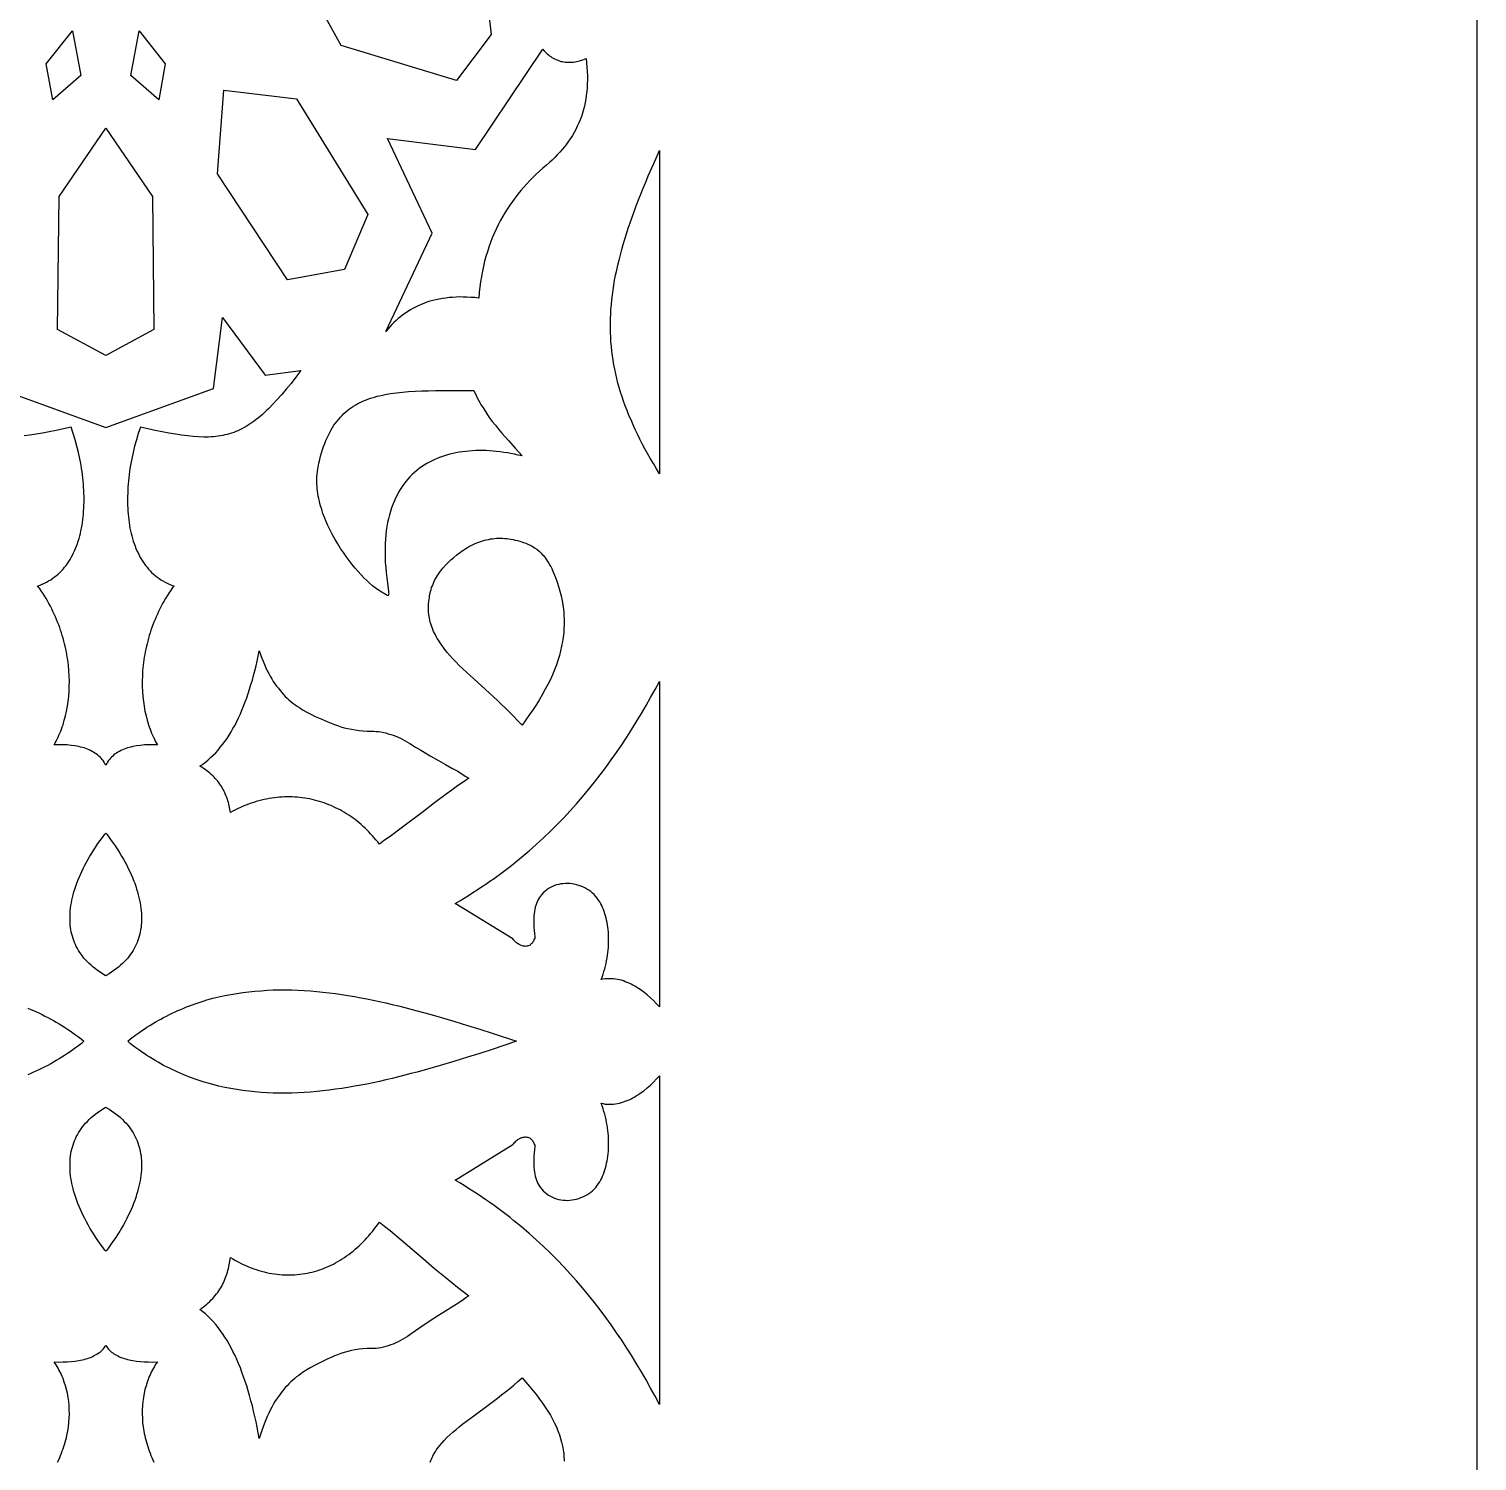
# Model space of a CAD drawing. Extents: x -575 to 575, y -425 to 425.
# Drawn here: x 468.7 to 575, y -281.5 to -176.4 of the extents above; entities that cross this region are included whole.
import ezdxf

# ---------------------------------------------------------------- set-up
doc = ezdxf.new("R2010")
doc.units = 0
doc.layers.add('LAYER_1', color=18, linetype='CONTINUOUS')

msp = doc.modelspace()

# ---------------------------------------------------------------- linework, layer by layer
at = {"layer": 'LAYER_1'}
for points in [[(-575, -425), (575, -425), (575, 425), (-575, 425)], [(502.11, -172.25), (502.65, -176.83), (500.1, -180.21), (491.65, -177.64), (488.89, -172.67), (493.71, -169.72)], [(472.53, -179.84), (470.47, -181.64), (470, -178.99), (471.92, -176.56)], [(478.73, -178.99), (478.25, -181.64), (476.2, -179.84), (476.81, -176.56)], [(506.51, -178.01), (506.6, -178.1), (506.68, -178.18), (506.76, -178.25), (506.85, -178.33), (506.94, -178.4), (507.02, -178.46), (507.11, -178.52), (507.2, -178.57), (507.29, -178.62), (507.39, -178.67), (507.48, -178.71), (507.58, -178.75), (507.67, -178.78), (507.77, -178.81), (507.87, -178.83), (507.97, -178.85), (508.07, -178.87), (508.17, -178.88), (508.28, -178.88), (508.38, -178.88), (508.49, -178.88), (508.59, -178.87), (508.7, -178.86), (508.81, -178.84), (508.92, -178.82), (509.03, -178.8), (509.14, -178.77), (509.37, -178.69), (509.61, -178.6), (509.65, -178.92), (509.68, -179.24), (509.7, -179.55), (509.71, -179.86), (509.71, -180.16), (509.7, -180.45), (509.69, -180.74), (509.67, -181.02), (509.63, -181.3), (509.59, -181.57), (509.54, -181.84), (509.49, -182.1), (509.42, -182.35), (509.35, -182.61), (509.27, -182.85), (509.18, -183.1), (509.08, -183.33), (508.97, -183.57), (508.86, -183.8), (508.74, -184.02), (508.61, -184.24), (508.47, -184.46), (508.33, -184.67), (508.18, -184.88), (508.02, -185.08), (507.85, -185.28), (507.68, -185.48), (507.5, -185.68), (507.31, -185.87), (507.12, -186.05), (506.92, -186.24), (506.71, -186.42), (506.45, -186.64), (506.2, -186.86), (505.96, -187.09), (505.72, -187.32), (505.49, -187.56), (505.26, -187.8), (505.04, -188.05), (504.82, -188.3), (504.61, -188.56), (504.4, -188.83), (504.21, -189.09), (504.02, -189.37), (503.83, -189.65), (503.65, -189.93), (503.48, -190.22), (503.31, -190.52), (503.16, -190.82), (503.01, -191.13), (502.86, -191.45), (502.73, -191.77), (502.6, -192.1), (502.48, -192.44), (502.37, -192.78), (502.26, -193.13), (502.17, -193.48), (502.08, -193.85), (502, -194.22), (501.93, -194.59), (501.86, -194.98), (501.81, -195.37), (501.77, -195.77), (501.73, -196.18), (501.44, -196.15), (501.15, -196.13), (500.87, -196.11), (500.6, -196.11), (500.33, -196.1), (500.07, -196.11), (499.81, -196.13), (499.56, -196.15), (499.31, -196.18), (499.07, -196.21), (498.83, -196.26), (498.59, -196.3), (498.37, -196.36), (498.14, -196.42), (497.93, -196.49), (497.71, -196.57), (497.5, -196.65), (497.3, -196.74), (497.1, -196.84), (496.91, -196.94), (496.72, -197.05), (496.53, -197.17), (496.35, -197.29), (496.17, -197.41), (496, -197.55), (495.83, -197.68), (495.67, -197.83), (495.51, -197.98), (495.35, -198.13), (495.2, -198.3), (495.06, -198.46), (494.91, -198.63), (498.32, -191.41), (495.03, -184.46), (501.5, -185.28), (506.43, -177.92)], [(488.37, -181.56), (493.6, -190.04), (491.89, -194.08), (487.7, -194.84), (482.56, -187.07), (483.02, -180.92)], [(477.79, -188.74), (477.89, -198.5), (474.36, -200.39), (470.83, -198.5), (470.94, -188.74), (474.36, -183.72)], [(515, -209.08), (514.77, -208.71), (514.55, -208.33), (514.34, -207.97), (514.13, -207.6), (513.93, -207.24), (513.74, -206.88), (513.56, -206.53), (513.39, -206.18), (513.22, -205.83), (513.06, -205.48), (512.91, -205.13), (512.76, -204.79), (512.62, -204.44), (512.49, -204.1), (512.37, -203.76), (512.26, -203.43), (512.15, -203.09), (512.05, -202.75), (511.95, -202.42), (511.87, -202.08), (511.79, -201.75), (511.72, -201.41), (511.65, -201.08), (511.6, -200.74), (511.55, -200.41), (511.5, -200.07), (511.47, -199.74), (511.44, -199.4), (511.42, -199.06), (511.41, -198.72), (511.4, -198.38), (511.4, -198.04), (511.41, -197.7), (511.42, -197.35), (511.44, -197.01), (511.47, -196.66), (511.5, -196.31), (511.55, -195.95), (511.6, -195.6), (511.65, -195.24), (511.71, -194.88), (511.78, -194.51), (511.86, -194.14), (511.94, -193.77), (512.03, -193.4), (512.13, -193.02), (512.23, -192.63), (512.34, -192.25), (512.46, -191.86), (512.58, -191.46), (512.71, -191.06), (512.85, -190.65), (512.99, -190.24), (513.14, -189.83), (513.3, -189.41), (513.46, -188.98), (513.63, -188.55), (513.81, -188.11), (513.99, -187.67), (514.18, -187.22), (514.58, -186.3), (515, -185.36)], [(501.45, -203.14), (501.54, -203.32), (501.62, -203.5), (501.71, -203.67), (501.81, -203.84), (501.9, -204), (502.1, -204.32), (502.3, -204.64), (502.51, -204.94), (502.73, -205.23), (502.96, -205.52), (503.19, -205.81), (503.43, -206.09), (503.91, -206.64), (504.41, -207.2), (504.91, -207.77), (504.64, -207.7), (504.37, -207.65), (504.1, -207.59), (503.84, -207.55), (503.57, -207.51), (503.31, -207.47), (503.05, -207.44), (502.79, -207.42), (502.53, -207.4), (502.27, -207.38), (502.02, -207.38), (501.77, -207.38), (501.51, -207.38), (501.27, -207.39), (501.02, -207.41), (500.78, -207.43), (500.54, -207.46), (500.3, -207.5), (500.06, -207.54), (499.83, -207.59), (499.61, -207.64), (499.38, -207.71), (499.16, -207.78), (498.94, -207.85), (498.73, -207.93), (498.52, -208.02), (498.32, -208.12), (498.12, -208.22), (497.92, -208.33), (497.73, -208.45), (497.54, -208.57), (497.36, -208.7), (497.19, -208.84), (497.02, -208.99), (496.85, -209.14), (496.69, -209.3), (496.54, -209.47), (496.39, -209.65), (496.24, -209.83), (496.11, -210.02), (495.98, -210.22), (495.85, -210.43), (495.74, -210.64), (495.63, -210.87), (495.52, -211.1), (495.42, -211.34), (495.34, -211.58), (495.25, -211.84), (495.18, -212.1), (495.11, -212.38), (495.05, -212.66), (495, -212.95), (494.95, -213.25), (494.92, -213.55), (494.89, -213.87), (494.87, -214.19), (494.86, -214.53), (494.86, -214.87), (494.87, -215.22), (494.88, -215.58), (494.91, -215.95), (494.94, -216.33), (494.99, -216.71), (495.04, -217.11), (495.1, -217.51), (495.11, -217.66), (495.12, -217.78), (495.13, -217.88), (495.12, -217.94), (495.11, -217.99), (495.1, -218), (495.09, -218.01), (495.08, -218.02), (495.07, -218.02), (495.03, -218.01), (494.99, -217.99), (494.94, -217.96), (494.81, -217.88), (494.74, -217.83), (494.65, -217.79), (494.49, -217.69), (494.31, -217.58), (494.13, -217.44), (493.93, -217.29), (493.73, -217.11), (493.52, -216.92), (493.31, -216.72), (493.1, -216.49), (492.88, -216.25), (492.66, -216), (492.44, -215.73), (492.22, -215.45), (492.01, -215.16), (491.8, -214.86), (491.59, -214.55), (491.39, -214.23), (491.19, -213.9), (491.01, -213.56), (490.83, -213.22), (490.66, -212.87), (490.51, -212.52), (490.44, -212.34), (490.37, -212.16), (490.3, -211.98), (490.24, -211.8), (490.19, -211.62), (490.13, -211.44), (490.08, -211.26), (490.04, -211.08), (490, -210.89), (489.96, -210.71), (489.93, -210.53), (489.9, -210.35), (489.88, -210.17), (489.87, -209.99), (489.86, -209.81), (489.85, -209.63), (489.85, -209.45), (489.86, -209.28), (489.87, -209.1), (489.89, -208.92), (489.92, -208.75), (489.95, -208.58), (490.01, -208.3), (490.07, -208.04), (490.13, -207.79), (490.2, -207.54), (490.28, -207.3), (490.35, -207.07), (490.44, -206.85), (490.52, -206.64), (490.61, -206.43), (490.7, -206.24), (490.8, -206.05), (490.9, -205.86), (491, -205.69), (491.11, -205.52), (491.22, -205.36), (491.34, -205.21), (491.46, -205.06), (491.58, -204.92), (491.71, -204.79), (491.84, -204.66), (491.98, -204.54), (492.12, -204.42), (492.26, -204.31), (492.4, -204.21), (492.55, -204.11), (492.71, -204.02), (492.87, -203.93), (493.03, -203.84), (493.19, -203.77), (493.36, -203.69), (493.54, -203.63), (493.71, -203.56), (493.89, -203.5), (494.08, -203.45), (494.27, -203.39), (494.46, -203.35), (494.66, -203.3), (494.86, -203.26), (495.27, -203.19), (495.69, -203.13), (496.13, -203.08), (496.59, -203.05), (497.06, -203.02), (497.55, -203), (498.05, -202.98), (498.57, -202.97), (499.1, -202.97), (501.37, -202.96)], [(503.49, -213.81), (503.64, -213.82), (503.79, -213.83), (503.95, -213.85), (504.1, -213.88), (504.26, -213.91), (504.42, -213.94), (504.58, -213.98), (504.74, -214.03), (505.03, -214.12), (505.18, -214.18), (505.34, -214.24), (505.5, -214.32), (505.66, -214.4), (505.83, -214.51), (505.99, -214.62), (506.16, -214.76), (506.24, -214.83), (506.32, -214.91), (506.4, -214.99), (506.48, -215.08), (506.56, -215.18), (506.64, -215.28), (506.72, -215.39), (506.79, -215.51), (506.87, -215.63), (506.94, -215.75), (507.02, -215.89), (507.09, -216.03), (507.16, -216.18), (507.23, -216.34), (507.36, -216.68), (507.49, -217.02), (507.6, -217.36), (507.69, -217.7), (507.78, -218.03), (507.85, -218.37), (507.91, -218.7), (507.93, -218.87), (507.95, -219.04), (507.97, -219.21), (507.98, -219.37), (507.99, -219.54), (508, -219.71), (508, -219.88), (508, -220.04), (508, -220.21), (507.99, -220.38), (507.98, -220.55), (507.97, -220.72), (507.95, -220.89), (507.93, -221.06), (507.91, -221.23), (507.88, -221.39), (507.82, -221.74), (507.74, -222.08), (507.65, -222.42), (507.55, -222.77), (507.43, -223.11), (507.29, -223.47), (507.15, -223.82), (506.99, -224.17), (506.81, -224.53), (506.62, -224.89), (506.42, -225.26), (506.2, -225.63), (505.97, -226), (505.73, -226.37), (505.47, -226.75), (505.19, -227.14), (504.91, -227.53), (504.61, -227.21), (504.31, -226.89), (504.01, -226.59), (503.71, -226.29), (503.41, -226), (503.11, -225.72), (502.52, -225.17), (501.37, -224.13), (500.83, -223.63), (500.57, -223.39), (500.31, -223.14), (500.07, -222.9), (499.84, -222.65), (499.62, -222.41), (499.4, -222.16), (499.21, -221.91), (499.02, -221.66), (498.85, -221.41), (498.77, -221.28), (498.69, -221.16), (498.62, -221.03), (498.55, -220.9), (498.48, -220.77), (498.42, -220.64), (498.37, -220.5), (498.31, -220.37), (498.27, -220.23), (498.22, -220.1), (498.18, -219.96), (498.15, -219.82), (498.12, -219.68), (498.1, -219.54), (498.08, -219.39), (498.06, -219.25), (498.05, -219.1), (498.05, -218.95), (498.05, -218.78), (498.06, -218.62), (498.07, -218.46), (498.09, -218.3), (498.11, -218.15), (498.13, -218), (498.16, -217.85), (498.2, -217.71), (498.24, -217.57), (498.28, -217.43), (498.33, -217.3), (498.38, -217.17), (498.44, -217.04), (498.5, -216.91), (498.56, -216.79), (498.63, -216.67), (498.7, -216.55), (498.78, -216.44), (498.85, -216.33), (498.93, -216.22), (499.02, -216.11), (499.11, -216), (499.29, -215.79), (499.48, -215.59), (499.69, -215.4), (499.9, -215.21), (500.13, -215.03), (500.39, -214.83), (500.52, -214.73), (500.65, -214.65), (500.79, -214.56), (500.92, -214.48), (501.06, -214.4), (501.19, -214.33), (501.33, -214.26), (501.47, -214.2), (501.6, -214.14), (501.74, -214.09), (501.88, -214.04), (502.02, -213.99), (502.17, -213.95), (502.31, -213.92), (502.45, -213.89), (502.6, -213.86), (502.74, -213.84), (502.89, -213.83), (503.04, -213.81), (503.19, -213.81), (503.34, -213.81)], [(485.72, -222.34), (485.81, -222.6), (485.91, -222.84), (486.01, -223.08), (486.11, -223.31), (486.22, -223.53), (486.32, -223.73), (486.44, -223.94), (486.55, -224.13), (486.66, -224.31), (486.78, -224.49), (486.9, -224.66), (487.03, -224.82), (487.15, -224.98), (487.28, -225.13), (487.41, -225.27), (487.54, -225.41), (487.67, -225.54), (487.81, -225.66), (487.95, -225.78), (488.09, -225.9), (488.23, -226), (488.37, -226.11), (488.52, -226.21), (488.67, -226.31), (488.81, -226.4), (489.12, -226.57), (489.42, -226.73), (489.74, -226.88), (490.21, -227.09), (490.67, -227.29), (490.91, -227.39), (491.14, -227.48), (491.38, -227.56), (491.62, -227.64), (491.87, -227.71), (492.13, -227.78), (492.39, -227.83), (492.66, -227.88), (492.95, -227.92), (493.24, -227.94), (493.54, -227.96), (493.86, -227.96), (494.03, -227.97), (494.21, -227.98), (494.38, -228), (494.56, -228.02), (494.74, -228.06), (494.92, -228.1), (495.1, -228.15), (495.28, -228.21), (495.46, -228.27), (495.64, -228.34), (495.81, -228.41), (495.99, -228.49), (496.16, -228.58), (496.33, -228.67), (496.5, -228.77), (496.67, -228.87), (497.09, -229.13), (497.48, -229.37), (498.17, -229.78), (498.77, -230.12), (499.29, -230.41), (499.76, -230.67), (500.19, -230.91), (500.6, -231.16), (500.8, -231.29), (501.01, -231.42), (500.59, -231.7), (500.17, -231.99), (499.76, -232.29), (499.34, -232.59), (498.5, -233.22), (497.67, -233.85), (496.03, -235.09), (495.23, -235.69), (494.83, -235.97), (494.44, -236.25), (494.32, -236.09), (494.19, -235.94), (494.06, -235.79), (493.93, -235.64), (493.8, -235.49), (493.67, -235.35), (493.53, -235.21), (493.39, -235.08), (493.25, -234.95), (493.1, -234.82), (492.96, -234.7), (492.81, -234.58), (492.66, -234.46), (492.51, -234.35), (492.36, -234.24), (492.2, -234.14), (492.04, -234.04), (491.88, -233.94), (491.72, -233.84), (491.56, -233.75), (491.4, -233.67), (491.23, -233.59), (491.07, -233.51), (490.9, -233.43), (490.73, -233.36), (490.56, -233.3), (490.39, -233.23), (490.21, -233.18), (490.04, -233.12), (489.86, -233.07), (489.68, -233.02), (489.51, -232.98), (489.33, -232.94), (489.15, -232.91), (488.97, -232.88), (488.78, -232.85), (488.6, -232.83), (488.42, -232.81), (488.23, -232.8), (488.05, -232.79), (487.86, -232.79), (487.68, -232.79), (487.49, -232.79), (487.3, -232.8), (487.11, -232.81), (486.93, -232.83), (486.74, -232.85), (486.55, -232.88), (486.36, -232.91), (486.17, -232.95), (485.98, -232.99), (485.79, -233.03), (485.6, -233.08), (485.41, -233.13), (485.22, -233.19), (485.03, -233.26), (484.84, -233.32), (484.65, -233.4), (484.45, -233.47), (484.26, -233.56), (484.08, -233.64), (483.89, -233.73), (483.7, -233.83), (483.51, -233.93), (483.47, -233.68), (483.43, -233.44), (483.37, -233.2), (483.33, -233.08), (483.29, -232.96), (483.25, -232.84), (483.21, -232.73), (483.16, -232.61), (483.11, -232.5), (483.06, -232.39), (483, -232.28), (482.94, -232.17), (482.87, -232.06), (482.81, -231.95), (482.73, -231.85), (482.66, -231.74), (482.58, -231.64), (482.49, -231.54), (482.4, -231.44), (482.31, -231.34), (482.21, -231.25), (482.11, -231.15), (482, -231.06), (481.89, -230.96), (481.78, -230.87), (481.66, -230.78), (481.54, -230.7), (481.41, -230.61), (481.27, -230.53), (481.48, -230.38), (481.68, -230.23), (481.87, -230.07), (482.06, -229.91), (482.25, -229.73), (482.43, -229.55), (482.6, -229.35), (482.77, -229.15), (482.94, -228.94), (483.1, -228.72), (483.26, -228.5), (483.41, -228.27), (483.56, -228.02), (483.7, -227.78), (483.85, -227.52), (483.98, -227.25), (484.11, -226.98), (484.24, -226.7), (484.36, -226.42), (484.48, -226.12), (484.6, -225.82), (484.71, -225.52), (484.82, -225.2), (484.92, -224.88), (485.02, -224.55), (485.12, -224.22), (485.21, -223.88), (485.3, -223.53), (485.39, -223.18), (485.47, -222.82), (485.55, -222.45), (485.62, -222.08)], [(515, -248.19), (514.79, -247.97), (514.56, -247.74), (514.33, -247.53), (514.09, -247.32), (513.84, -247.12), (513.58, -246.93), (513.45, -246.84), (513.32, -246.76), (513.18, -246.68), (513.05, -246.6), (512.91, -246.53), (512.77, -246.46), (512.63, -246.4), (512.49, -246.35), (512.35, -246.3), (512.2, -246.25), (512.06, -246.21), (511.91, -246.18), (511.77, -246.16), (511.62, -246.14), (511.47, -246.13), (511.32, -246.13), (511.17, -246.14), (511.02, -246.15), (510.86, -246.17), (510.71, -246.2), (510.79, -246.01), (510.86, -245.81), (510.92, -245.61), (510.98, -245.41), (511.03, -245.21), (511.08, -245.01), (511.12, -244.81), (511.16, -244.61), (511.19, -244.42), (511.21, -244.22), (511.24, -244.03), (511.25, -243.83), (511.26, -243.64), (511.27, -243.45), (511.27, -243.26), (511.27, -243.07), (511.26, -242.89), (511.25, -242.71), (511.23, -242.53), (511.21, -242.35), (511.18, -242.18), (511.15, -242.01), (511.12, -241.84), (511.08, -241.67), (511.04, -241.51), (510.99, -241.36), (510.94, -241.2), (510.88, -241.05), (510.82, -240.91), (510.76, -240.77), (510.69, -240.63), (510.62, -240.5), (510.53, -240.36), (510.43, -240.22), (510.32, -240.09), (510.21, -239.96), (510.08, -239.85), (509.96, -239.74), (509.82, -239.64), (509.68, -239.55), (509.53, -239.47), (509.38, -239.4), (509.23, -239.34), (509.07, -239.28), (508.91, -239.24), (508.75, -239.2), (508.59, -239.17), (508.42, -239.15), (508.26, -239.15), (508.1, -239.15), (507.93, -239.16), (507.77, -239.18), (507.61, -239.21), (507.45, -239.25), (507.3, -239.3), (507.15, -239.37), (507, -239.44), (506.86, -239.52), (506.73, -239.61), (506.6, -239.72), (506.47, -239.83), (506.36, -239.96), (506.25, -240.1), (506.15, -240.25), (506.08, -240.36), (506.02, -240.48), (505.97, -240.61), (505.92, -240.75), (505.88, -240.89), (505.85, -241.05), (505.82, -241.21), (505.8, -241.38), (505.78, -241.55), (505.78, -241.74), (505.77, -241.94), (505.78, -242.14), (505.79, -242.36), (505.81, -242.59), (505.83, -242.82), (505.86, -243.07), (505.84, -243.15), (505.81, -243.23), (505.78, -243.3), (505.75, -243.37), (505.71, -243.43), (505.68, -243.49), (505.63, -243.54), (505.59, -243.58), (505.54, -243.62), (505.5, -243.66), (505.45, -243.69), (505.39, -243.71), (505.34, -243.73), (505.28, -243.74), (505.23, -243.75), (505.17, -243.76), (505.11, -243.75), (505.05, -243.75), (504.99, -243.74), (504.93, -243.72), (504.87, -243.7), (504.81, -243.68), (504.75, -243.65), (504.69, -243.62), (504.63, -243.58), (504.57, -243.54), (504.51, -243.49), (504.45, -243.44), (504.4, -243.39), (504.34, -243.33), (504.29, -243.27), (504.24, -243.2), (500, -240.61), (500.34, -240.42), (500.67, -240.22), (500.99, -240.02), (501.31, -239.81), (501.63, -239.61), (501.94, -239.4), (502.25, -239.19), (502.56, -238.98), (502.86, -238.77), (503.16, -238.55), (503.46, -238.33), (503.75, -238.11), (504.04, -237.89), (504.32, -237.67), (504.88, -237.21), (505.43, -236.75), (505.96, -236.28), (506.49, -235.8), (506.99, -235.31), (507.49, -234.82), (507.97, -234.32), (508.45, -233.81), (508.91, -233.3), (509.36, -232.78), (509.8, -232.25), (510.23, -231.72), (510.65, -231.18), (511.06, -230.64), (511.46, -230.08), (511.85, -229.53), (512.23, -228.97), (512.6, -228.4), (512.97, -227.83), (513.32, -227.25), (513.67, -226.67), (514.02, -226.09), (514.35, -225.5), (514.68, -224.9), (515, -224.31)], [(474.43, -235.53), (474.6, -235.76), (474.77, -235.99), (474.94, -236.22), (475.09, -236.45), (475.24, -236.68), (475.39, -236.91), (475.52, -237.13), (475.66, -237.36), (475.78, -237.59), (475.9, -237.81), (476.01, -238.04), (476.12, -238.26), (476.22, -238.48), (476.32, -238.7), (476.4, -238.92), (476.49, -239.13), (476.56, -239.34), (476.63, -239.56), (476.69, -239.76), (476.75, -239.97), (476.8, -240.17), (476.85, -240.37), (476.88, -240.57), (476.92, -240.77), (476.94, -240.96), (476.96, -241.15), (476.98, -241.33), (476.99, -241.51), (476.99, -241.69), (476.99, -241.87), (476.98, -242.04), (476.97, -242.21), (476.95, -242.38), (476.92, -242.54), (476.89, -242.7), (476.86, -242.86), (476.82, -243.01), (476.77, -243.17), (476.72, -243.32), (476.66, -243.47), (476.6, -243.62), (476.53, -243.77), (476.45, -243.91), (476.37, -244.05), (476.28, -244.2), (476.18, -244.34), (476.08, -244.48), (475.97, -244.62), (475.85, -244.75), (475.72, -244.89), (475.59, -245.02), (475.44, -245.15), (475.29, -245.28), (475.13, -245.41), (474.96, -245.53), (474.79, -245.66), (474.6, -245.78), (474.4, -245.89), (474.36, -245.91), (474.32, -245.89), (474.13, -245.78), (473.94, -245.66), (473.76, -245.53), (473.6, -245.41), (473.44, -245.28), (473.28, -245.15), (473.14, -245.02), (473.01, -244.89), (472.88, -244.75), (472.76, -244.62), (472.65, -244.48), (472.55, -244.34), (472.45, -244.2), (472.36, -244.05), (472.28, -243.91), (472.2, -243.77), (472.13, -243.62), (472.07, -243.47), (472.01, -243.32), (471.96, -243.17), (471.91, -243.01), (471.87, -242.86), (471.83, -242.7), (471.8, -242.54), (471.78, -242.38), (471.76, -242.21), (471.75, -242.04), (471.74, -241.87), (471.74, -241.69), (471.74, -241.51), (471.75, -241.33), (471.76, -241.15), (471.78, -240.96), (471.81, -240.77), (471.84, -240.57), (471.88, -240.37), (471.93, -240.17), (471.98, -239.97), (472.03, -239.76), (472.1, -239.56), (472.17, -239.34), (472.24, -239.13), (472.32, -238.92), (472.41, -238.7), (472.51, -238.48), (472.61, -238.26), (472.71, -238.04), (472.83, -237.81), (472.95, -237.59), (473.07, -237.36), (473.2, -237.13), (473.34, -236.91), (473.49, -236.68), (473.64, -236.45), (473.79, -236.22), (473.95, -235.99), (474.12, -235.76), (474.3, -235.53), (474.36, -235.44)], [(488.02, -246.96), (488.47, -246.98), (488.93, -247), (489.39, -247.03), (489.85, -247.07), (490.3, -247.12), (490.76, -247.17), (491.22, -247.23), (491.68, -247.3), (492.14, -247.37), (492.61, -247.44), (493.07, -247.53), (493.53, -247.62), (493.99, -247.71), (494.45, -247.81), (494.92, -247.91), (495.38, -248.02), (495.84, -248.13), (496.3, -248.25), (496.76, -248.37), (497.22, -248.49), (498.15, -248.74), (499.07, -249), (499.98, -249.28), (500.9, -249.56), (501.81, -249.84), (502.71, -250.12), (504.51, -250.72), (502.71, -251.33), (501.81, -251.62), (500.9, -251.9), (499.98, -252.18), (499.07, -252.46), (498.15, -252.72), (497.22, -252.98), (496.76, -253.1), (496.3, -253.22), (495.84, -253.34), (495.38, -253.45), (494.92, -253.56), (494.45, -253.67), (493.99, -253.77), (493.53, -253.86), (493.07, -253.95), (492.61, -254.03), (492.14, -254.11), (491.68, -254.18), (491.22, -254.25), (490.76, -254.31), (490.3, -254.36), (489.85, -254.41), (489.39, -254.45), (488.93, -254.48), (488.47, -254.51), (488.02, -254.52), (487.57, -254.53), (487.11, -254.53), (486.66, -254.52), (486.21, -254.5), (485.76, -254.48), (485.31, -254.44), (484.87, -254.39), (484.42, -254.34), (483.98, -254.27), (483.54, -254.2), (483.1, -254.11), (482.66, -254.01), (482.23, -253.9), (481.79, -253.78), (481.58, -253.72), (481.36, -253.65), (481.15, -253.58), (480.93, -253.51), (480.72, -253.43), (480.51, -253.35), (480.29, -253.27), (480.08, -253.18), (479.87, -253.09), (479.66, -253), (479.45, -252.9), (479.24, -252.8), (479.03, -252.7), (478.82, -252.6), (478.61, -252.49), (478.41, -252.38), (478.2, -252.26), (478, -252.14), (477.79, -252.02), (477.59, -251.89), (477.38, -251.76), (477.18, -251.63), (476.98, -251.49), (476.78, -251.35), (476.58, -251.21), (476.38, -251.06), (476.18, -250.91), (475.97, -250.72), (476.18, -250.54), (476.38, -250.39), (476.58, -250.24), (476.78, -250.1), (476.98, -249.96), (477.18, -249.83), (477.38, -249.69), (477.59, -249.57), (477.79, -249.44), (478, -249.32), (478.2, -249.2), (478.41, -249.09), (478.61, -248.98), (478.82, -248.87), (479.03, -248.76), (479.24, -248.66), (479.45, -248.56), (479.66, -248.47), (479.87, -248.38), (480.08, -248.29), (480.29, -248.2), (480.51, -248.12), (480.72, -248.04), (480.93, -247.97), (481.15, -247.9), (481.36, -247.83), (481.58, -247.76), (481.79, -247.69), (482.23, -247.57), (482.66, -247.47), (483.1, -247.37), (483.54, -247.28), (483.98, -247.21), (484.42, -247.14), (484.87, -247.09), (485.31, -247.04), (485.76, -247.01), (486.21, -246.98), (486.66, -246.96), (487.11, -246.95), (487.57, -246.95)], [(515, -277.38), (514.68, -276.77), (514.35, -276.18), (514.02, -275.58), (513.67, -274.99), (513.32, -274.4), (512.97, -273.82), (512.6, -273.24), (512.23, -272.67), (511.85, -272.11), (511.46, -271.54), (511.06, -270.99), (510.65, -270.44), (510.23, -269.89), (509.8, -269.36), (509.36, -268.82), (508.91, -268.3), (508.45, -267.78), (507.97, -267.27), (507.49, -266.76), (506.99, -266.27), (506.49, -265.78), (505.96, -265.29), (505.43, -264.82), (504.88, -264.35), (504.32, -263.89), (504.04, -263.66), (503.75, -263.44), (503.46, -263.22), (503.16, -263), (502.86, -262.78), (502.56, -262.56), (502.25, -262.35), (501.94, -262.14), (501.63, -261.93), (501.31, -261.72), (500.99, -261.52), (500.67, -261.32), (500.34, -261.12), (500, -260.92), (504.24, -258.3), (504.29, -258.24), (504.34, -258.17), (504.4, -258.12), (504.45, -258.06), (504.51, -258.01), (504.57, -257.96), (504.63, -257.92), (504.69, -257.88), (504.75, -257.85), (504.81, -257.82), (504.87, -257.8), (504.93, -257.78), (504.99, -257.76), (505.05, -257.75), (505.11, -257.74), (505.17, -257.74), (505.23, -257.75), (505.28, -257.76), (505.34, -257.77), (505.39, -257.79), (505.45, -257.81), (505.5, -257.84), (505.54, -257.88), (505.59, -257.92), (505.63, -257.96), (505.68, -258.01), (505.71, -258.07), (505.75, -258.13), (505.78, -258.2), (505.81, -258.27), (505.84, -258.35), (505.86, -258.44), (505.83, -258.69), (505.81, -258.92), (505.79, -259.15), (505.78, -259.37), (505.77, -259.58), (505.78, -259.78), (505.78, -259.97), (505.8, -260.15), (505.82, -260.32), (505.85, -260.48), (505.88, -260.63), (505.92, -260.78), (505.97, -260.92), (506.02, -261.05), (506.08, -261.17), (506.15, -261.29), (506.25, -261.44), (506.36, -261.57), (506.47, -261.7), (506.6, -261.82), (506.73, -261.92), (506.86, -262.02), (507, -262.1), (507.15, -262.17), (507.3, -262.24), (507.45, -262.29), (507.61, -262.33), (507.77, -262.36), (507.93, -262.38), (508.1, -262.39), (508.26, -262.4), (508.42, -262.39), (508.59, -262.37), (508.75, -262.34), (508.91, -262.31), (509.07, -262.26), (509.23, -262.2), (509.38, -262.14), (509.53, -262.07), (509.68, -261.99), (509.82, -261.89), (509.96, -261.8), (510.08, -261.69), (510.21, -261.57), (510.32, -261.45), (510.43, -261.32), (510.53, -261.17), (510.62, -261.03), (510.69, -260.89), (510.76, -260.76), (510.82, -260.62), (510.88, -260.47), (510.94, -260.32), (510.99, -260.16), (511.04, -260.01), (511.08, -259.84), (511.12, -259.68), (511.15, -259.51), (511.18, -259.34), (511.21, -259.16), (511.23, -258.98), (511.25, -258.8), (511.26, -258.62), (511.27, -258.43), (511.27, -258.24), (511.27, -258.05), (511.26, -257.86), (511.25, -257.67), (511.24, -257.47), (511.21, -257.27), (511.19, -257.08), (511.16, -256.88), (511.12, -256.68), (511.08, -256.48), (511.03, -256.28), (510.98, -256.08), (510.92, -255.87), (510.86, -255.67), (510.79, -255.47), (510.71, -255.27), (510.86, -255.3), (511.02, -255.33), (511.17, -255.34), (511.32, -255.35), (511.47, -255.34), (511.62, -255.33), (511.77, -255.32), (511.91, -255.29), (512.06, -255.26), (512.2, -255.22), (512.35, -255.18), (512.49, -255.13), (512.63, -255.07), (512.77, -255.01), (512.91, -254.94), (513.05, -254.87), (513.18, -254.79), (513.32, -254.71), (513.45, -254.63), (513.58, -254.54), (513.84, -254.35), (514.09, -254.15), (514.33, -253.94), (514.56, -253.72), (514.79, -253.49), (515, -253.26)], [(474.4, -255.59), (474.6, -255.7), (474.79, -255.82), (474.96, -255.95), (475.13, -256.07), (475.29, -256.2), (475.44, -256.33), (475.59, -256.47), (475.72, -256.6), (475.85, -256.74), (475.97, -256.87), (476.08, -257.01), (476.18, -257.15), (476.28, -257.3), (476.37, -257.44), (476.45, -257.59), (476.53, -257.73), (476.6, -257.88), (476.66, -258.03), (476.72, -258.18), (476.77, -258.34), (476.82, -258.49), (476.86, -258.65), (476.89, -258.81), (476.92, -258.97), (476.95, -259.14), (476.97, -259.3), (476.98, -259.48), (476.99, -259.65), (476.99, -259.83), (476.99, -260.01), (476.98, -260.19), (476.96, -260.38), (476.94, -260.57), (476.92, -260.76), (476.88, -260.96), (476.85, -261.16), (476.8, -261.36), (476.75, -261.56), (476.69, -261.77), (476.63, -261.98), (476.56, -262.2), (476.49, -262.41), (476.4, -262.63), (476.32, -262.85), (476.22, -263.07), (476.12, -263.29), (476.01, -263.52), (475.9, -263.74), (475.78, -263.97), (475.66, -264.2), (475.52, -264.43), (475.39, -264.66), (475.24, -264.89), (475.09, -265.12), (474.94, -265.35), (474.77, -265.58), (474.6, -265.82), (474.43, -266.05), (474.36, -266.13), (474.3, -266.05), (474.12, -265.82), (473.95, -265.58), (473.79, -265.35), (473.64, -265.12), (473.49, -264.89), (473.34, -264.66), (473.2, -264.43), (473.07, -264.2), (472.95, -263.97), (472.83, -263.74), (472.71, -263.52), (472.61, -263.29), (472.51, -263.07), (472.41, -262.85), (472.32, -262.63), (472.24, -262.41), (472.17, -262.2), (472.1, -261.98), (472.03, -261.77), (471.98, -261.56), (471.93, -261.36), (471.88, -261.16), (471.84, -260.96), (471.81, -260.76), (471.78, -260.57), (471.76, -260.38), (471.75, -260.19), (471.74, -260.01), (471.74, -259.83), (471.74, -259.65), (471.75, -259.48), (471.76, -259.3), (471.78, -259.14), (471.8, -258.97), (471.83, -258.81), (471.87, -258.65), (471.91, -258.49), (471.96, -258.34), (472.01, -258.18), (472.07, -258.03), (472.13, -257.88), (472.2, -257.73), (472.28, -257.59), (472.36, -257.44), (472.45, -257.3), (472.55, -257.15), (472.65, -257.01), (472.76, -256.87), (472.88, -256.74), (473.01, -256.6), (473.14, -256.47), (473.28, -256.33), (473.44, -256.2), (473.6, -256.07), (473.76, -255.95), (473.94, -255.82), (474.13, -255.7), (474.32, -255.59), (474.36, -255.56)], [(494.83, -264.3), (495.23, -264.62), (496.03, -265.29), (497.67, -266.69), (498.5, -267.39), (499.34, -268.09), (499.76, -268.43), (500.17, -268.76), (500.59, -269.09), (501.01, -269.4), (500.8, -269.56), (500.6, -269.7), (500.19, -269.97), (499.76, -270.24), (499.29, -270.53), (498.77, -270.86), (498.17, -271.24), (497.48, -271.7), (497.09, -271.97), (496.67, -272.27), (496.5, -272.38), (496.33, -272.49), (496.16, -272.59), (495.99, -272.69), (495.81, -272.78), (495.64, -272.86), (495.46, -272.94), (495.28, -273.01), (495.1, -273.07), (494.92, -273.12), (494.74, -273.17), (494.56, -273.21), (494.38, -273.24), (494.21, -273.26), (494.03, -273.28), (493.86, -273.28), (493.54, -273.28), (493.24, -273.3), (492.95, -273.33), (492.66, -273.37), (492.39, -273.42), (492.13, -273.49), (491.87, -273.56), (491.62, -273.64), (491.38, -273.73), (491.14, -273.82), (490.91, -273.92), (490.67, -274.03), (490.21, -274.26), (489.74, -274.49), (489.42, -274.66), (489.12, -274.84), (488.81, -275.03), (488.67, -275.14), (488.52, -275.24), (488.37, -275.36), (488.23, -275.47), (488.09, -275.6), (487.95, -275.72), (487.81, -275.86), (487.67, -276), (487.54, -276.14), (487.41, -276.3), (487.28, -276.46), (487.15, -276.62), (487.03, -276.8), (486.9, -276.98), (486.78, -277.17), (486.66, -277.37), (486.55, -277.58), (486.44, -277.79), (486.32, -278.02), (486.22, -278.25), (486.11, -278.5), (486.01, -278.75), (485.91, -279.02), (485.81, -279.29), (485.72, -279.58), (485.62, -279.88), (485.55, -279.46), (485.47, -279.05), (485.39, -278.64), (485.3, -278.25), (485.21, -277.86), (485.12, -277.48), (485.02, -277.1), (484.92, -276.73), (484.82, -276.37), (484.71, -276.02), (484.6, -275.68), (484.48, -275.34), (484.36, -275.01), (484.24, -274.69), (484.11, -274.38), (483.98, -274.07), (483.85, -273.78), (483.7, -273.49), (483.56, -273.21), (483.41, -272.94), (483.26, -272.68), (483.1, -272.43), (482.94, -272.18), (482.77, -271.95), (482.6, -271.72), (482.43, -271.51), (482.25, -271.3), (482.06, -271.1), (481.87, -270.91), (481.68, -270.73), (481.48, -270.57), (481.27, -270.41), (481.41, -270.31), (481.54, -270.22), (481.66, -270.12), (481.78, -270.02), (481.89, -269.92), (482, -269.81), (482.11, -269.71), (482.21, -269.6), (482.31, -269.49), (482.4, -269.38), (482.49, -269.27), (482.58, -269.16), (482.66, -269.04), (482.73, -268.92), (482.81, -268.81), (482.87, -268.69), (482.94, -268.57), (483, -268.44), (483.06, -268.32), (483.11, -268.19), (483.16, -268.07), (483.21, -267.94), (483.25, -267.81), (483.29, -267.68), (483.33, -267.55), (483.37, -267.41), (483.43, -267.14), (483.47, -266.87), (483.51, -266.59), (483.7, -266.7), (483.89, -266.81), (484.08, -266.91), (484.26, -267.01), (484.45, -267.1), (484.65, -267.19), (484.84, -267.27), (485.03, -267.35), (485.22, -267.42), (485.41, -267.48), (485.6, -267.54), (485.79, -267.6), (485.98, -267.65), (486.17, -267.7), (486.36, -267.73), (486.55, -267.77), (486.74, -267.8), (486.93, -267.82), (487.11, -267.84), (487.3, -267.86), (487.49, -267.87), (487.68, -267.87), (487.86, -267.87), (488.05, -267.87), (488.23, -267.86), (488.42, -267.84), (488.6, -267.82), (488.78, -267.8), (488.97, -267.77), (489.15, -267.74), (489.33, -267.7), (489.51, -267.66), (489.68, -267.61), (489.86, -267.56), (490.04, -267.5), (490.21, -267.44), (490.39, -267.37), (490.56, -267.3), (490.73, -267.23), (490.9, -267.15), (491.07, -267.07), (491.23, -266.98), (491.4, -266.88), (491.56, -266.79), (491.72, -266.69), (491.88, -266.58), (492.04, -266.47), (492.2, -266.36), (492.36, -266.24), (492.51, -266.12), (492.66, -265.99), (492.81, -265.86), (492.96, -265.73), (493.1, -265.59), (493.25, -265.45), (493.39, -265.3), (493.53, -265.15), (493.67, -265), (493.8, -264.84), (493.93, -264.68), (494.06, -264.51), (494.19, -264.34), (494.32, -264.17), (494.44, -263.99)]]:
    msp.add_lwpolyline(points, close=True, dxfattribs=at)
for points in [[(466.47, -202.83), (474.36, -205.67), (482.26, -202.83), (482.92, -197.62), (486.06, -201.85), (488.68, -201.5), (488.31, -201.98), (487.96, -202.44), (487.61, -202.86), (487.28, -203.26), (486.95, -203.63), (486.63, -203.98), (486.32, -204.29), (486.17, -204.44), (486.02, -204.59), (485.86, -204.72), (485.71, -204.86), (485.56, -204.98), (485.41, -205.1), (485.26, -205.21), (485.11, -205.32), (484.96, -205.42), (484.81, -205.52), (484.66, -205.61), (484.51, -205.69), (484.36, -205.77), (484.21, -205.85), (484.06, -205.92), (483.9, -205.98), (483.75, -206.04), (483.59, -206.09), (483.43, -206.14), (483.27, -206.19), (483.11, -206.23), (482.95, -206.26), (482.78, -206.29), (482.61, -206.32), (482.44, -206.34), (482.27, -206.36), (482.09, -206.37), (481.91, -206.38), (481.73, -206.38), (481.55, -206.38), (481.16, -206.37), (480.77, -206.34), (480.35, -206.3), (479.92, -206.25), (479.47, -206.18), (479, -206.1), (478.51, -206), (478, -205.9), (477.46, -205.78), (476.9, -205.66), (476.75, -206.12), (476.61, -206.58), (476.48, -207.05), (476.37, -207.51), (476.27, -207.98), (476.22, -208.21), (476.18, -208.44), (476.14, -208.68), (476.11, -208.91), (476.08, -209.14), (476.05, -209.37), (476.03, -209.6), (476.01, -209.83), (475.99, -210.05), (475.97, -210.28), (475.97, -210.5), (475.96, -210.73), (475.96, -210.95), (475.96, -211.17), (475.96, -211.39), (475.97, -211.61), (475.98, -211.82), (476, -212.03), (476.02, -212.24), (476.05, -212.45), (476.07, -212.66), (476.11, -212.86), (476.14, -213.06), (476.18, -213.26), (476.23, -213.45), (476.27, -213.64), (476.33, -213.83), (476.38, -214.02), (476.44, -214.2), (476.51, -214.38), (476.58, -214.55), (476.65, -214.72), (476.73, -214.89), (476.81, -215.05), (476.89, -215.21), (476.98, -215.36), (477.08, -215.51), (477.18, -215.66), (477.28, -215.8), (477.39, -215.94), (477.5, -216.07), (477.61, -216.2), (477.73, -216.32), (477.86, -216.44), (477.99, -216.55), (478.12, -216.65), (478.26, -216.75), (478.4, -216.85), (478.55, -216.94), (478.71, -217.02), (478.86, -217.1), (479.02, -217.17), (479.19, -217.24), (479.36, -217.3), (479.23, -217.48), (479.11, -217.66), (478.98, -217.85), (478.86, -218.04), (478.75, -218.22), (478.64, -218.41), (478.53, -218.6), (478.43, -218.79), (478.33, -218.99), (478.24, -219.18), (478.15, -219.37), (478.06, -219.57), (477.98, -219.76), (477.9, -219.96), (477.82, -220.16), (477.75, -220.36), (477.68, -220.55), (477.61, -220.75), (477.55, -220.95), (477.49, -221.15), (477.44, -221.35), (477.39, -221.55), (477.34, -221.74), (477.3, -221.94), (477.26, -222.14), (477.22, -222.34), (477.19, -222.54), (477.16, -222.74), (477.11, -223.13), (477.07, -223.52), (477.05, -223.91), (477.04, -224.29), (477.04, -224.67), (477.06, -225.05), (477.09, -225.42), (477.13, -225.78), (477.18, -226.14), (477.24, -226.49), (477.32, -226.83), (477.4, -227.17), (477.5, -227.49), (477.55, -227.65), (477.61, -227.81), (477.67, -227.96), (477.73, -228.12), (477.79, -228.27), (477.86, -228.41), (477.93, -228.56), (478, -228.7), (478.07, -228.83), (478.15, -228.97), (477.83, -228.96), (477.51, -228.96), (477.21, -228.98), (476.91, -229.01), (476.62, -229.05), (476.35, -229.1), (476.21, -229.13), (476.08, -229.16), (475.95, -229.2), (475.83, -229.24), (475.71, -229.29), (475.59, -229.34), (475.48, -229.39), (475.37, -229.45), (475.26, -229.51), (475.16, -229.57), (475.06, -229.64), (474.96, -229.71), (474.87, -229.79), (474.79, -229.87), (474.71, -229.95), (474.63, -230.04), (474.56, -230.13), (474.49, -230.23), (474.43, -230.33), (474.37, -230.44), (474.37, -230.47), (474.36, -230.45), (474.36, -230.47), (474.36, -230.44), (474.3, -230.33), (474.24, -230.23), (474.17, -230.13), (474.1, -230.04), (474.02, -229.95), (473.94, -229.87), (473.85, -229.79), (473.76, -229.71), (473.67, -229.64), (473.57, -229.57), (473.47, -229.51), (473.36, -229.45), (473.25, -229.39), (473.14, -229.34), (473.02, -229.29), (472.9, -229.24), (472.77, -229.2), (472.65, -229.16), (472.51, -229.13), (472.38, -229.1), (472.1, -229.05), (471.82, -229.01), (471.52, -228.98), (471.21, -228.96), (470.9, -228.96), (470.58, -228.97), (470.65, -228.83), (470.73, -228.7), (470.8, -228.56), (470.87, -228.41), (470.93, -228.27), (471, -228.12), (471.06, -227.96), (471.12, -227.81), (471.17, -227.65), (471.23, -227.49), (471.32, -227.17), (471.41, -226.83), (471.48, -226.49), (471.55, -226.14), (471.6, -225.78), (471.64, -225.42), (471.67, -225.05), (471.68, -224.67), (471.69, -224.29), (471.68, -223.91), (471.65, -223.52), (471.62, -223.13), (471.57, -222.74), (471.54, -222.54), (471.5, -222.34), (471.47, -222.14), (471.43, -221.94), (471.38, -221.74), (471.34, -221.55), (471.29, -221.35), (471.23, -221.15), (471.17, -220.95), (471.11, -220.75), (471.05, -220.55), (470.98, -220.36), (470.91, -220.16), (470.83, -219.96), (470.75, -219.76), (470.67, -219.57), (470.58, -219.37), (470.49, -219.18), (470.4, -218.99), (470.3, -218.79), (470.19, -218.6), (470.09, -218.41), (469.98, -218.22), (469.86, -218.04), (469.74, -217.85), (469.62, -217.66), (469.5, -217.48), (469.36, -217.3), (469.54, -217.24), (469.7, -217.17), (469.86, -217.1), (470.02, -217.02), (470.17, -216.94), (470.32, -216.85), (470.47, -216.75), (470.6, -216.65), (470.74, -216.55), (470.87, -216.44), (470.99, -216.32), (471.11, -216.2), (471.23, -216.07), (471.34, -215.94), (471.45, -215.8), (471.55, -215.66), (471.65, -215.51), (471.74, -215.36), (471.83, -215.21), (471.92, -215.05), (472, -214.89), (472.08, -214.72), (472.15, -214.55), (472.22, -214.38), (472.28, -214.2), (472.34, -214.02), (472.4, -213.83), (472.45, -213.64), (472.5, -213.45), (472.54, -213.26), (472.58, -213.06), (472.62, -212.86), (472.65, -212.66), (472.68, -212.45), (472.71, -212.24), (472.73, -212.03), (472.74, -211.82), (472.75, -211.61), (472.76, -211.39), (472.77, -211.17), (472.77, -210.95), (472.77, -210.73), (472.76, -210.5), (472.75, -210.28), (472.74, -210.05), (472.72, -209.83), (472.7, -209.6), (472.68, -209.37), (472.65, -209.14), (472.62, -208.91), (472.58, -208.68), (472.55, -208.44), (472.5, -208.21), (472.46, -207.98), (472.36, -207.51), (472.25, -207.05), (472.12, -206.58), (471.98, -206.12), (471.83, -205.66), (471.26, -205.78), (470.73, -205.9), (470.21, -206), (469.72, -206.1), (469.25, -206.18), (468.8, -206.25), (468.37, -206.3)], [(468.64, -248.29), (468.86, -248.38), (469.07, -248.47), (469.28, -248.56), (469.49, -248.66), (469.7, -248.76), (469.9, -248.87), (470.11, -248.98), (470.32, -249.09), (470.53, -249.2), (470.73, -249.32), (470.94, -249.44), (471.14, -249.57), (471.34, -249.69), (471.55, -249.83), (471.75, -249.96), (471.95, -250.1), (472.15, -250.24), (472.35, -250.39), (472.55, -250.54), (472.75, -250.72), (472.55, -250.91), (472.35, -251.06), (472.15, -251.21), (471.95, -251.35), (471.75, -251.49), (471.55, -251.63), (471.34, -251.76), (471.14, -251.89), (470.94, -252.02), (470.73, -252.14), (470.53, -252.26), (470.32, -252.38), (470.11, -252.49), (469.9, -252.6), (469.7, -252.7), (469.49, -252.8), (469.28, -252.9), (469.07, -253), (468.86, -253.09), (468.64, -253.18)], [(470.83, -281.6), (470.91, -281.44), (470.98, -281.28), (471.05, -281.12), (471.11, -280.96), (471.17, -280.79), (471.23, -280.63), (471.29, -280.47), (471.34, -280.31), (471.38, -280.15), (471.43, -279.98), (471.47, -279.82), (471.5, -279.66), (471.54, -279.5), (471.57, -279.34), (471.62, -279.02), (471.65, -278.7), (471.68, -278.38), (471.69, -278.07), (471.68, -277.76), (471.67, -277.45), (471.64, -277.15), (471.6, -276.86), (471.55, -276.56), (471.48, -276.28), (471.41, -276), (471.32, -275.73), (471.23, -275.46), (471.17, -275.33), (471.12, -275.2), (471.06, -275.08), (471, -274.95), (470.93, -274.83), (470.87, -274.71), (470.8, -274.6), (470.73, -274.48), (470.65, -274.37), (470.58, -274.26), (470.9, -274.27), (471.21, -274.26), (471.52, -274.25), (471.82, -274.23), (472.1, -274.2), (472.38, -274.16), (472.51, -274.13), (472.65, -274.1), (472.77, -274.07), (472.9, -274.04), (473.02, -274), (473.14, -273.96), (473.25, -273.92), (473.36, -273.87), (473.47, -273.82), (473.57, -273.77), (473.67, -273.71), (473.76, -273.66), (473.85, -273.59), (473.94, -273.53), (474.02, -273.46), (474.1, -273.39), (474.17, -273.31), (474.24, -273.23), (474.3, -273.15), (474.36, -273.06), (474.36, -273.04), (474.36, -273.05), (474.37, -273.04), (474.37, -273.06), (474.43, -273.15), (474.49, -273.23), (474.56, -273.31), (474.63, -273.39), (474.71, -273.46), (474.79, -273.53), (474.87, -273.59), (474.96, -273.66), (475.06, -273.71), (475.16, -273.77), (475.26, -273.82), (475.37, -273.87), (475.48, -273.92), (475.59, -273.96), (475.71, -274), (475.83, -274.04), (475.95, -274.07), (476.08, -274.1), (476.21, -274.13), (476.35, -274.16), (476.62, -274.2), (476.91, -274.23), (477.21, -274.25), (477.51, -274.26), (477.83, -274.27), (478.15, -274.26), (478.07, -274.37), (478, -274.48), (477.93, -274.6), (477.86, -274.71), (477.79, -274.83), (477.73, -274.95), (477.67, -275.08), (477.61, -275.2), (477.55, -275.33), (477.5, -275.46), (477.4, -275.73), (477.32, -276), (477.24, -276.28), (477.18, -276.56), (477.13, -276.86), (477.09, -277.15), (477.06, -277.45), (477.04, -277.76), (477.04, -278.07), (477.05, -278.38), (477.07, -278.7), (477.11, -279.02), (477.16, -279.34), (477.19, -279.5), (477.22, -279.66), (477.26, -279.82), (477.3, -279.98), (477.34, -280.15), (477.39, -280.31), (477.44, -280.47), (477.49, -280.63), (477.55, -280.79), (477.61, -280.96), (477.68, -281.12), (477.75, -281.28), (477.82, -281.44), (477.9, -281.6)], [(498.18, -281.6), (498.22, -281.49), (498.27, -281.38), (498.31, -281.27), (498.37, -281.16), (498.42, -281.05), (498.48, -280.94), (498.55, -280.84), (498.62, -280.73), (498.69, -280.63), (498.77, -280.52), (498.85, -280.42), (499.02, -280.21), (499.21, -280.01), (499.4, -279.81), (499.62, -279.61), (499.84, -279.41), (500.07, -279.21), (500.31, -279.01), (500.57, -278.81), (500.83, -278.61), (501.37, -278.2), (502.52, -277.35), (503.11, -276.91), (503.41, -276.68), (503.71, -276.44), (504.01, -276.2), (504.31, -275.95), (504.61, -275.7), (504.91, -275.43), (505.19, -275.75), (505.47, -276.06), (505.73, -276.37), (505.97, -276.68), (506.2, -276.98), (506.42, -277.28), (506.62, -277.58), (506.81, -277.88), (506.99, -278.17), (507.15, -278.46), (507.29, -278.74), (507.43, -279.03), (507.55, -279.31), (507.65, -279.6), (507.74, -279.88), (507.82, -280.15), (507.88, -280.43), (507.91, -280.57), (507.93, -280.71), (507.95, -280.85), (507.97, -280.98), (507.98, -281.12), (507.99, -281.26), (508, -281.4), (508, -281.53)]]:
    msp.add_lwpolyline(points, dxfattribs=at)

doc.saveas('drawing.dxf')
